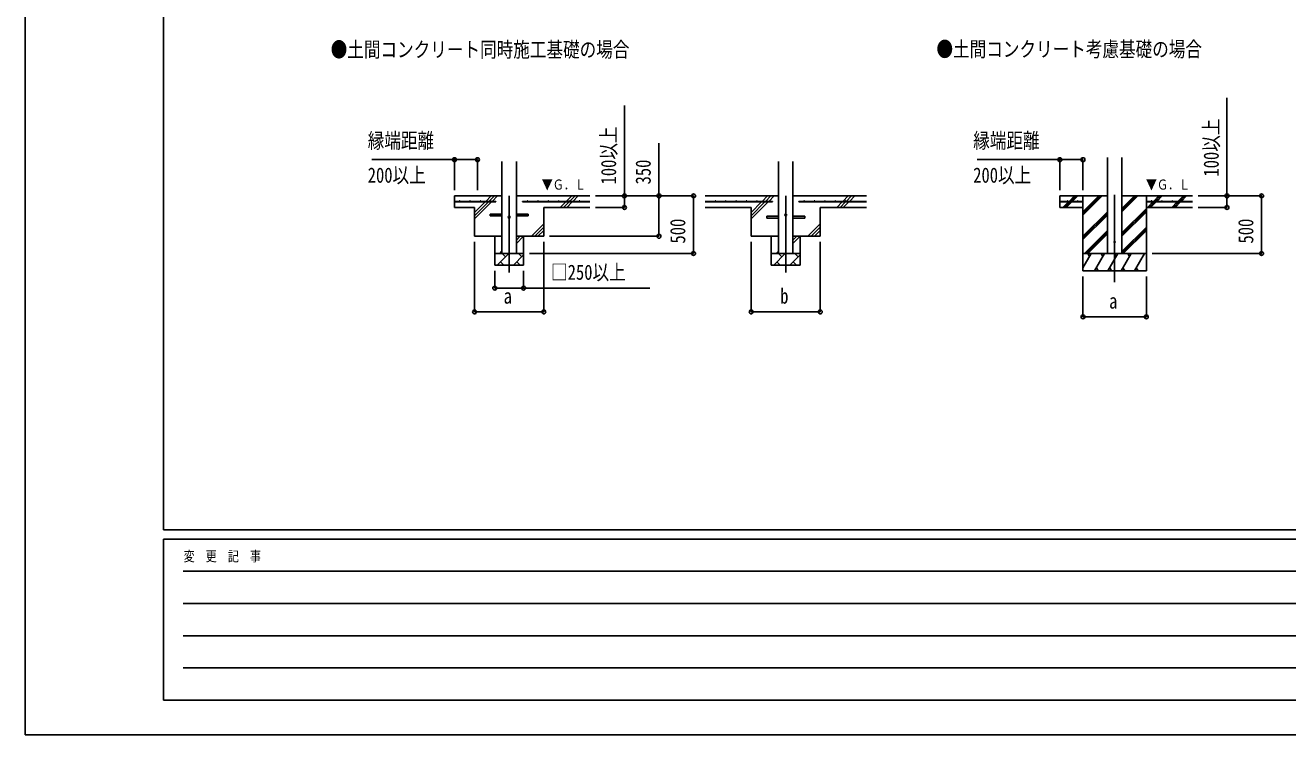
# Model space of a CAD drawing. Units: millimetres, scale not verified. Extents: x -16820 to 16820, y -11880 to 11880.
# Drawn here: x -16820 to -5863, y -11880 to -5717 of the extents above; entities that cross this region are included whole.
import ezdxf
from ezdxf.enums import TextEntityAlignment as Align

# ---------------------------------------------------------------- set-up
doc = ezdxf.new("R2010")
doc.units = ezdxf.units.MM
doc.header["$LTSCALE"] = 50
for name, color, linetype in [('0-2_USER1', 3, 'Continuous'), ('0-4_YKK_12', 2, 'Continuous'), ('0-5_YKK_13', 4, 'Continuous'), ('0-6_YKK_A1', 4, 'Continuous'), ('0-7_YKK_D', 6, 'Continuous'), ('0-8_YKK_ZWAK', 7, 'Continuous')]:
    doc.layers.add(name, color=color, linetype=linetype)
doc.styles.add('ＭＳ ゴシック', font='')
doc.styles.get('ＭＳ ゴシック').set_extended_font_data('MS Gothic')

msp = doc.modelspace()

# ---------------------------------------------------------------- linework, layer by layer
at = {"layer": '0-4_YKK_12'}
for p, q in [((-12619.92, -7200), (-12619.92, -7865.95)), ((-10219.92, -7200), (-10219.92, -7865.95)), ((-7364.92, -7190.79), (-7364.92, -7950))]:
    msp.add_line(p, q, dxfattribs=at)
at = {"layer": '0-5_YKK_13'}
for p, q in [((-12784.92, -7357), (-12682.42, -7357)), ((-12784.92, -7373), (-12784.92, -7357)), ((-12784.92, -7373), (-12682.42, -7373)), ((-12557.42, -7357), (-12454.92, -7357)), ((-12557.42, -7373), (-12454.92, -7373)), ((-12454.92, -7357), (-12454.92, -7373)), ((-10384.92, -7377), (-10282.42, -7377)), ((-10384.92, -7393), (-10384.92, -7377)), ((-10384.92, -7393), (-10282.42, -7393)), ((-10157.42, -7377), (-10054.92, -7377)), ((-10157.42, -7393), (-10054.92, -7393)), ((-10054.92, -7377), (-10054.92, -7393))]:
    msp.add_line(p, q, dxfattribs=at)
for centre, radius in [((-12619.92, -7385), 8), ((-10219.92, -7365), 8), ((-7364.92, -7600), 5)]:
    msp.add_circle(centre, radius, dxfattribs=at)
at = {"layer": '0-6_YKK_A1'}
for p, q in [((-12682.42, -7700), (-12682.42, -6900)), ((-12557.42, -6900), (-12557.42, -7700)), ((-10282.42, -7700), (-10282.42, -6900)), ((-10157.42, -6900), (-10157.42, -7700)), ((-7427.42, -7700), (-7427.42, -6864.65)), ((-7302.42, -7700), (-7302.42, -6864.65)), ((-12682.42, -7200), (-13094.92, -7200)), ((-13094.92, -7200), (-13094.92, -7300)), ((-12823.99, -7247.5), (-12776.49, -7200)), ((-12795.71, -7247.5), (-12748.21, -7200)), ((-12767.42, -7247.5), (-12719.92, -7200)), ((-11919.92, -7200), (-12557.42, -7200)), ((-12123.99, -7247.5), (-12076.49, -7200)), ((-12095.71, -7247.5), (-12048.21, -7200)), ((-12067.42, -7247.5), (-12019.92, -7200)), ((-10282.42, -7200), (-10919.92, -7200)), ((-10423.99, -7247.5), (-10376.49, -7200)), ((-10395.71, -7247.5), (-10348.21, -7200)), ((-10367.42, -7247.5), (-10319.92, -7200)), ((-9519.92, -7200), (-10157.42, -7200)), ((-9723.99, -7247.5), (-9676.49, -7200)), ((-9695.71, -7247.5), (-9648.21, -7200)), ((-9667.42, -7247.5), (-9619.92, -7200)), ((-7760.96, -7247.5), (-7713.46, -7200)), ((-7746.81, -7247.5), (-7699.31, -7200)), ((-7732.67, -7247.5), (-7685.17, -7200)), ((-7639.92, -7200), (-7639.92, -7850)), ((-7639.92, -7366.88), (-7473.04, -7200)), ((-7639.92, -7352.74), (-7487.18, -7200)), ((-7639.92, -7338.6), (-7501.32, -7200)), ((-7302.42, -7337.75), (-7164.67, -7200)), ((-7302.42, -7323.61), (-7178.81, -7200)), ((-7302.42, -7309.46), (-7192.96, -7200)), ((-7302.42, -7200), (-6689.92, -7200)), ((-7089.92, -7200), (-7089.92, -7850)), ((-7028.32, -7247.5), (-6980.82, -7200)), ((-7014.18, -7247.5), (-6966.68, -7200)), ((-7000.04, -7247.5), (-6952.54, -7200)), ((-6816.19, -7247.5), (-6768.69, -7200)), ((-6802.05, -7247.5), (-6754.55, -7200)), ((-6787.91, -7247.5), (-6740.41, -7200)), ((-12734.92, -7247.5), (-13094.92, -7247.5)), ((-12734.92, -7252.5), (-13094.92, -7252.5)), ((-12919.92, -7300), (-13094.92, -7300)), ((-12919.92, -7400), (-12772.42, -7252.5)), ((-12919.92, -7343.43), (-12828.99, -7252.5)), ((-12919.92, -7371.72), (-12800.71, -7252.5)), ((-12919.92, -7300), (-12919.92, -7550)), ((-12734.92, -7247.5), (-12734.92, -7252.5)), ((-12504.92, -7247.5), (-11919.92, -7247.5)), ((-12504.92, -7247.5), (-12504.92, -7252.5)), ((-12504.92, -7252.5), (-11919.92, -7252.5)), ((-11919.92, -7300), (-12319.92, -7300)), ((-12319.92, -7300), (-12319.92, -7550)), ((-12176.49, -7300), (-12128.99, -7252.5)), ((-12148.21, -7300), (-12100.71, -7252.5)), ((-12119.92, -7300), (-12072.42, -7252.5)), ((-10334.92, -7247.5), (-10919.92, -7247.5)), ((-10334.92, -7252.5), (-10919.92, -7252.5)), ((-10519.92, -7300), (-10919.92, -7300)), ((-10519.92, -7400), (-10372.42, -7252.5)), ((-10519.92, -7343.43), (-10428.99, -7252.5)), ((-10519.92, -7371.72), (-10400.71, -7252.5)), ((-10519.92, -7300), (-10519.92, -7550)), ((-10334.92, -7247.5), (-10334.92, -7252.5)), ((-10104.92, -7247.5), (-9519.92, -7247.5)), ((-10104.92, -7247.5), (-10104.92, -7252.5)), ((-10104.92, -7252.5), (-9519.92, -7252.5)), ((-9919.92, -7300), (-9919.92, -7550)), ((-9919.92, -7300), (-9519.92, -7300)), ((-9776.49, -7300), (-9728.99, -7252.5)), ((-9748.21, -7300), (-9700.71, -7252.5)), ((-9719.92, -7300), (-9672.42, -7252.5)), ((-7639.92, -7247.5), (-7839.92, -7247.5)), ((-7639.92, -7252.5), (-7839.92, -7252.5)), ((-7639.92, -7300), (-7839.92, -7300)), ((-7812.05, -7298.6), (-7765.96, -7252.5)), ((-7799.31, -7300), (-7751.81, -7252.5)), ((-7785.17, -7300), (-7737.67, -7252.5)), ((-7639.92, -7247.5), (-7639.92, -7252.5)), ((-7639.92, -7550.73), (-7427.42, -7338.23)), ((-7302.42, -7521.59), (-7089.92, -7309.1)), ((-7302.42, -7535.74), (-7089.92, -7323.24)), ((-7302.42, -7549.88), (-7089.92, -7337.38)), ((-7089.92, -7247.5), (-6689.92, -7247.5)), ((-7089.92, -7247.5), (-7089.92, -7252.5)), ((-7089.92, -7252.5), (-6689.92, -7252.5)), ((-7089.92, -7300), (-6689.92, -7300)), ((-7080.82, -7300), (-7033.32, -7252.5)), ((-7066.68, -7300), (-7019.18, -7252.5)), ((-7052.54, -7300), (-7005.04, -7252.5)), ((-6868.69, -7300), (-6821.19, -7252.5)), ((-6854.55, -7300), (-6807.05, -7252.5)), ((-6840.41, -7300), (-6792.91, -7252.5)), ((-12426.49, -7550), (-12319.92, -7443.43)), ((-10026.49, -7550), (-9919.92, -7443.43)), ((-7639.92, -7564.87), (-7427.42, -7352.37)), ((-7639.92, -7579.01), (-7427.42, -7366.51)), ((-12682.42, -7550), (-12919.92, -7550)), ((-12744.92, -7550), (-12744.92, -7800)), ((-12557.42, -7611.67), (-12495.75, -7550)), ((-12557.42, -7583.38), (-12524.04, -7550)), ((-12319.92, -7550), (-12557.42, -7550)), ((-12494.92, -7550), (-12494.92, -7800)), ((-12398.21, -7550), (-12319.92, -7471.72)), ((-12369.92, -7550), (-12319.92, -7500)), ((-10282.42, -7550), (-10519.92, -7550)), ((-10344.92, -7550), (-10344.92, -7800)), ((-10157.42, -7611.67), (-10095.75, -7550)), ((-10157.42, -7583.38), (-10124.04, -7550)), ((-9919.92, -7550), (-10157.42, -7550)), ((-10094.92, -7550), (-10094.92, -7800)), ((-9998.21, -7550), (-9919.92, -7471.72)), ((-9969.92, -7550), (-9919.92, -7500)), ((-7627.06, -7700), (-7427.42, -7500.36)), ((-7612.92, -7700), (-7427.42, -7514.5)), ((-7598.78, -7700), (-7427.42, -7528.64)), ((-7302.42, -7683.72), (-7089.92, -7471.23)), ((-7302.42, -7697.87), (-7089.92, -7485.37)), ((-7290.41, -7700), (-7089.92, -7499.51)), ((-12494.92, -7700), (-12744.92, -7700)), ((-12724.18, -7800), (-12624.18, -7700)), ((-12702.32, -7700), (-12682.42, -7680.1)), ((-12695.63, -7771.45), (-12667.08, -7800)), ((-12652.74, -7728.55), (-12681.29, -7700)), ((-12582.76, -7800), (-12494.92, -7712.16)), ((-12554.21, -7771.45), (-12525.66, -7800)), ((-12511.32, -7728.55), (-12539.87, -7700)), ((-10094.92, -7700), (-10344.92, -7700)), ((-10324.18, -7800), (-10224.18, -7700)), ((-10302.32, -7700), (-10282.42, -7680.1)), ((-10295.63, -7771.45), (-10267.08, -7800)), ((-10252.74, -7728.55), (-10281.29, -7700)), ((-10182.76, -7800), (-10094.92, -7712.16)), ((-10154.21, -7771.45), (-10125.66, -7800)), ((-10111.32, -7728.55), (-10139.87, -7700)), ((-7089.92, -7700), (-7639.92, -7700)), ((-7639.92, -7825.45), (-7567.49, -7700)), ((-7582.49, -7725.98), (-7597.49, -7700)), ((-7538.62, -7850), (-7452.02, -7700)), ((-7467.02, -7725.98), (-7482.02, -7700)), ((-7423.15, -7850), (-7336.55, -7700)), ((-7351.55, -7725.98), (-7366.55, -7700)), ((-7307.68, -7850), (-7221.08, -7700)), ((-7236.08, -7725.98), (-7251.08, -7700)), ((-7192.21, -7850), (-7105.61, -7700)), ((-7135.61, -7700), (-7135.61, -7700)), ((-12494.92, -7800), (-12744.92, -7800)), ((-10094.92, -7800), (-10344.92, -7800)), ((-7639.92, -7850), (-7089.92, -7850)), ((-7523.63, -7824.02), (-7508.63, -7850)), ((-7408.16, -7824.02), (-7393.16, -7850)), ((-7292.68, -7824.02), (-7277.69, -7850)), ((-7177.22, -7824.02), (-7162.22, -7850))]:
    msp.add_line(p, q, dxfattribs=at)
msp.add_lwpolyline([(-7427.42, -7200), (-7839.92, -7200), (-7839.92, -7300)], dxfattribs=at)
for centre in [(-13049.92, -7245), (-12959.92, -7245), (-12869.92, -7245), (-12779.92, -7245), (-12459.92, -7245), (-12369.92, -7245), (-12279.92, -7245), (-12189.92, -7245), (-12099.92, -7245), (-12009.92, -7245), (-10829.92, -7245), (-10739.92, -7245), (-10649.92, -7245), (-10559.92, -7245), (-10469.92, -7245), (-10379.92, -7245), (-10059.92, -7245), (-9969.92, -7245), (-9879.92, -7245), (-9789.92, -7245), (-9699.92, -7245), (-7774.92, -7245), (-7684.92, -7245), (-7044.92, -7245), (-6954.92, -7245), (-6864.92, -7245), (-6774.92, -7245)]:
    msp.add_circle(centre, 2.5, dxfattribs=at)
at = {"layer": '0-7_YKK_D'}
for p, q in [((-13094.92, -6884.74), (-13812.73, -6884.74)), ((-13094.92, -7150), (-13094.92, -6883.74)), ((-13094.92, -6884.74), (-12894.92, -6884.74)), ((-12894.92, -7150), (-12894.92, -6883.74)), ((-7839.92, -6884.74), (-8557.73, -6884.74)), ((-7839.92, -7150), (-7839.92, -6883.74)), ((-7839.92, -6884.74), (-7639.92, -6884.74)), ((-7639.92, -7150), (-7639.92, -6883.74)), ((-11869.92, -7200), (-11618.92, -7200)), ((-11869.92, -7200), (-11018.92, -7200)), ((-11869.92, -7200), (-11318.92, -7200)), ((-11019.92, -7700), (-11019.92, -7200)), ((-6639.92, -7200), (-6088.92, -7200)), ((-6639.92, -7200), (-6388.92, -7200)), ((-6089.92, -7700), (-6089.92, -7200)), ((-11869.92, -7300), (-11618.92, -7300)), ((-6639.92, -7300), (-6388.92, -7300)), ((-12269.92, -7550), (-11318.92, -7550)), ((-12919.92, -7600), (-12919.92, -8207.96)), ((-12318.92, -7600), (-12318.92, -8207.96)), ((-10519.92, -7600), (-10519.92, -8207.96)), ((-9919.92, -7600), (-9919.92, -8207.96)), ((-12444.92, -7700), (-11018.92, -7700)), ((-7039.92, -7700), (-6088.92, -7700)), ((-12744.92, -7850), (-12744.92, -8001)), ((-12494.92, -7850), (-12494.92, -8001)), ((-7639.92, -7900), (-7639.92, -8251)), ((-7089.92, -7900), (-7089.92, -8251)), ((-12919.92, -8206.96), (-12318.92, -8206.96)), ((-10519.92, -8206.96), (-9919.92, -8206.96)), ((-7639.92, -8250), (-7089.92, -8250))]:
    msp.add_line(p, q, dxfattribs=at)
for points in [[(-6389.92, -7300), (-6389.92, -7200), (-6389.92, -6347.2)], [(-11619.92, -7300), (-11619.92, -7200), (-11619.92, -6415.2)], [(-11319.92, -7550), (-11319.92, -7200), (-11319.92, -6741.6)], [(-12744.92, -8000), (-12494.92, -8000), (-11398.79, -8000)]]:
    msp.add_lwpolyline(points, dxfattribs=at)
for centre in [(-13094.92, -6884.74), (-12894.92, -6884.74), (-7839.92, -6884.74), (-7639.92, -6884.74), (-11619.92, -7200), (-11319.92, -7200), (-11019.92, -7200), (-6389.92, -7200), (-6089.92, -7200), (-11619.92, -7300), (-6389.92, -7300), (-11319.92, -7550), (-11019.92, -7700), (-6089.92, -7700), (-12744.92, -8000), (-12494.92, -8000), (-12919.92, -8206.96), (-12318.92, -8206.96), (-10519.92, -8206.96), (-9919.92, -8206.96), (-7639.92, -8250), (-7089.92, -8250)]:
    msp.add_circle(centre, 17, dxfattribs=at)
at = {"layer": '0-8_YKK_ZWAK'}
for p, q in [((-15619.92, -10100), (-15619.92, 11100)), ((15580.08, -10100), (-15619.92, -10100)), ((-5219.92, -10180), (-15619.92, -10180)), ((-15619.92, -11580), (-15619.92, -10180)), ((-15449.92, -10460), (-5419.92, -10460)), ((-15449.92, -10740), (-5419.92, -10740)), ((-15449.92, -11020), (-5419.92, -11020)), ((-15449.92, -11300), (-5419.92, -11300)), ((-15619.92, -11580), (-5219.92, -11580))]:
    msp.add_line(p, q, dxfattribs=at)
msp.add_lwpolyline([(-16820, -11880), (16820, -11880), (16820, 11880), (-16820, 11880)], close=True, dxfattribs=at)

# ---------------------------------------------------------------- texts
at = {"layer": '0-2_USER1', "style": 'ＭＳ ゴシック', "width": 0.8}
for s, p in [('●土間コンクリート同時施工基礎の場合', (-14168.9, -6034.06)), ('●土間コンクリート考慮基礎の場合', (-8911.4, -6030.5))]:
    msp.add_text(s, height=132, dxfattribs=at).set_placement(p, align=Align.BOTTOM_LEFT)
at = {"layer": '0-6_YKK_A1', "style": 'ＭＳ ゴシック', "width": 0.8}
for p in [(-12337.77, -7171.55), (-7093.79, -7171.55)]:
    msp.add_text('▼Ｇ．Ｌ', height=87.98, dxfattribs=at).set_placement(p, align=Align.BOTTOM_LEFT)
at = {"layer": '0-7_YKK_D', "style": 'ＭＳ ゴシック', "width": 0.8}
for s, p in [('100以上', (-6421.92, -7032)), ('100以上', (-11651.92, -7100)), ('350', (-11351.92, -7100)), ('500', (-11051.92, -7613.2)), ('500', (-6121.92, -7613.2))]:
    msp.add_text(s, height=132, rotation=90, dxfattribs=at).set_placement(p, align=Align.BOTTOM_LEFT)
for s, p in [('縁端距離', (-13847.72, -6824.74)), ('縁端距離', (-8592.72, -6824.74)), ('200以上', (-13847.72, -7124.74)), ('200以上', (-8592.72, -7124.74)), ('□250以上', (-12256.39, -7968)), ('b', (-10267.92, -8174.96)), ('a', (-12667.92, -8174.96)), ('a', (-7412.92, -8218))]:
    msp.add_text(s, height=132, dxfattribs=at).set_placement(p, align=Align.BOTTOM_LEFT)
at = {"layer": '0-8_YKK_ZWAK', "style": 'ＭＳ ゴシック', "width": 0.8}
msp.add_text('変  更  記  事', height=87.98, dxfattribs=at).set_placement((-15445.24, -10400), align=Align.BOTTOM_LEFT)

doc.saveas('drawing.dxf')
